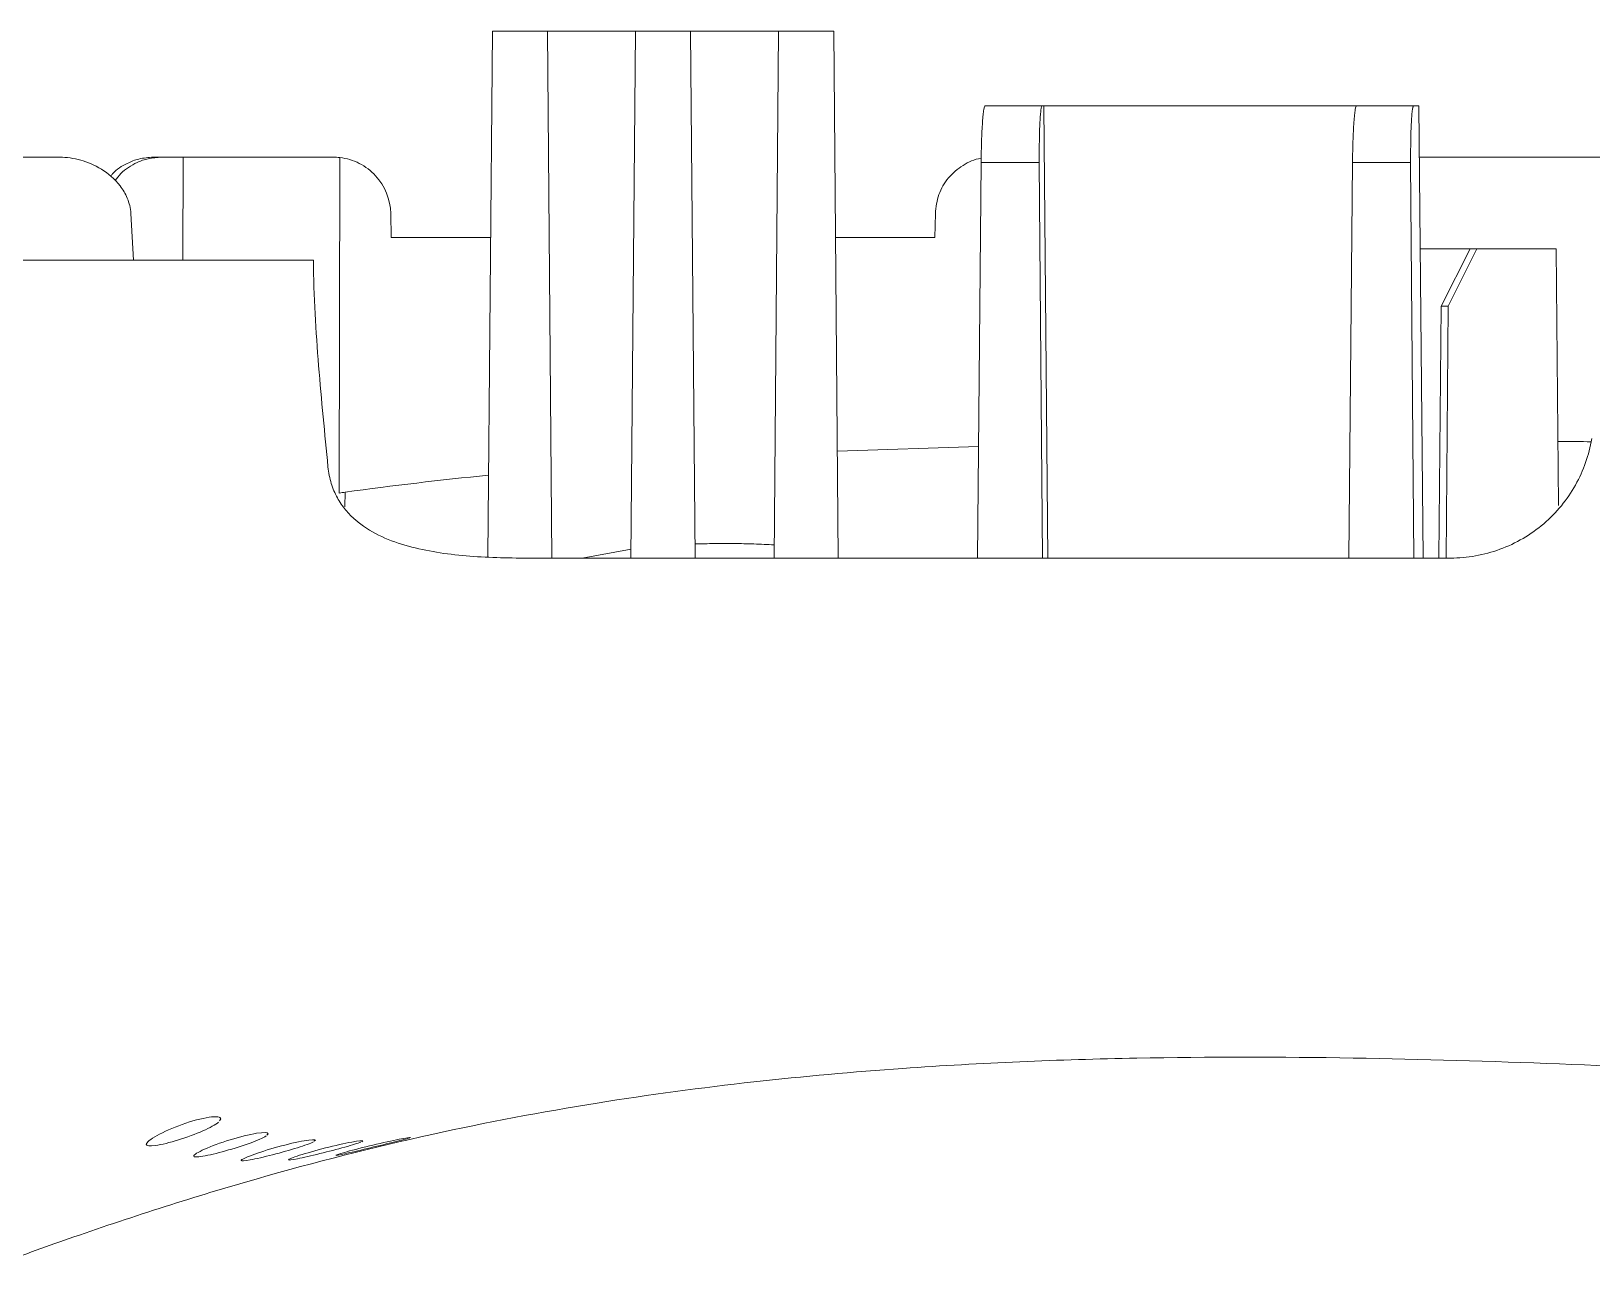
# Model space of a CAD drawing. Header units: inches. Extents: x 1424 to 4050, y 1126 to 1517.
# Drawn here: x 2577.58 to 2604.97, y 1273.28 to 1294.91 of the extents above; entities that cross this region are included whole.
import ezdxf

# ---------------------------------------------------------------- set-up
doc = ezdxf.new("R2010")
doc.units = ezdxf.units.IN
doc.header["$LTSCALE"] = 15

msp = doc.modelspace()

# ---------------------------------------------------------------- linework, layer by layer
at = {"color": 7, "linetype": 'Continuous', "lineweight": 15}
for p, q in [((2585.594, 1285.693), (2585.674, 1294.913)), ((2585.674, 1294.913), (2586.639, 1294.913)), ((2586.639, 1294.913), (2586.719, 1285.667)), ((2586.639, 1294.913), (2588.187, 1294.913)), ((2588.106, 1285.667), (2588.187, 1294.913)), ((2588.187, 1294.913), (2589.153, 1294.913)), ((2589.153, 1294.913), (2589.234, 1285.667)), ((2589.153, 1294.913), (2590.699, 1294.913)), ((2590.619, 1285.667), (2590.699, 1294.913)), ((2591.666, 1294.913), (2590.699, 1294.913)), ((2591.666, 1294.913), (2591.746, 1285.667)), ((2595.327, 1293.606), (2594.324, 1293.606)), ((2595.358, 1293.606), (2595.327, 1293.606)), ((2595.358, 1293.606), (2595.423, 1285.667)), ((2600.844, 1293.606), (2595.358, 1293.606)), ((2601.848, 1293.606), (2600.844, 1293.606)), ((2601.94, 1293.606), (2601.848, 1293.606)), ((2601.94, 1293.606), (2602.014, 1285.667)), ((2579.722, 1292.702), (2579.865, 1292.702)), ((2579.865, 1292.702), (2580.244, 1292.702)), ((2580.239, 1290.893), (2580.244, 1292.702)), ((2582.986, 1286.805), (2582.996, 1292.695)), ((2594.19, 1285.667), (2594.254, 1292.61)), ((2594.254, 1292.61), (2595.275, 1292.61)), ((2595.275, 1292.61), (2595.331, 1285.667)), ((2600.71, 1285.667), (2600.774, 1292.61)), ((2600.774, 1292.61), (2601.795, 1292.61)), ((2601.795, 1292.61), (2601.852, 1285.667)), ((2579.327, 1291.714), (2579.372, 1290.893)), ((2583.889, 1291.714), (2583.896, 1291.295)), ((2593.444, 1291.295), (2593.451, 1291.714)), ((2602.838, 1291.094), (2601.963, 1291.094)), ((2602.838, 1291.094), (2602.331, 1290.089)), ((2602.957, 1291.094), (2602.452, 1290.089)), ((2602.957, 1291.094), (2602.838, 1291.094)), ((2604.348, 1291.094), (2602.957, 1291.094)), ((2604.348, 1291.094), (2604.393, 1286.589)), ((2602.331, 1290.089), (2602.287, 1285.667)), ((2602.452, 1290.089), (2602.331, 1290.089)), ((2602.452, 1290.089), (2602.42, 1285.667)), ((2591.73, 1287.545), (2594.208, 1287.625)), ((2587.252, 1285.667), (2588.108, 1285.823)), ((2580.905, 1275.824), (2580.883, 1275.792)), ((2581.737, 1275.564), (2581.715, 1275.54)), ((2582.57, 1275.45), (2582.548, 1275.433)), ((2583.402, 1275.438), (2583.381, 1275.425)), ((2584.234, 1275.497), (2584.213, 1275.489))]:
    msp.add_line(p, q, dxfattribs=at)
at = {"color": 8, "linetype": 'Continuous', "lineweight": 15}
msp.add_line((2583.082, 1286.568), (2583.092, 1286.823), dxfattribs=at)
at = {"color": 7, "linetype": 'Continuous', "lineweight": 15}
for points, knots in [([(2594.254, 1292.61), (2594.254, 1292.642), (2594.255, 1292.704), (2594.257, 1292.797), (2594.259, 1292.889), (2594.263, 1293.012), (2594.269, 1293.162), (2594.278, 1293.32), (2594.289, 1293.449), (2594.301, 1293.54), (2594.313, 1293.596), (2594.32, 1293.603), (2594.324, 1293.606)], [0, 0, 0, 0, 0.060285, 0.120079, 0.179915, 0.240325, 0.370059, 0.500135, 0.629868, 0.759942, 0.879888, 1, 1, 1, 1]), ([(2595.327, 1293.606), (2595.325, 1293.605), (2595.322, 1293.604), (2595.316, 1293.59), (2595.311, 1293.568), (2595.303, 1293.526), (2595.295, 1293.449), (2595.286, 1293.32), (2595.28, 1293.162), (2595.276, 1292.985), (2595.274, 1292.798), (2595.274, 1292.673), (2595.275, 1292.61)], [0, 0, 0, 0, 0.060283, 0.120075, 0.179908, 0.240316, 0.370048, 0.500123, 0.629857, 0.759934, 0.879883, 1, 1, 1, 1]), ([(2600.774, 1292.61), (2600.775, 1292.642), (2600.775, 1292.704), (2600.777, 1292.797), (2600.779, 1292.889), (2600.783, 1293.012), (2600.789, 1293.162), (2600.798, 1293.32), (2600.809, 1293.449), (2600.821, 1293.54), (2600.833, 1293.596), (2600.841, 1293.603), (2600.844, 1293.606)], [0, 0, 0, 0, 0.060285, 0.120079, 0.179915, 0.240325, 0.370059, 0.500135, 0.629868, 0.759942, 0.879888, 1, 1, 1, 1]), ([(2601.848, 1293.606), (2601.846, 1293.605), (2601.842, 1293.604), (2601.836, 1293.59), (2601.831, 1293.568), (2601.824, 1293.526), (2601.815, 1293.449), (2601.807, 1293.32), (2601.8, 1293.162), (2601.796, 1292.985), (2601.794, 1292.798), (2601.795, 1292.673), (2601.795, 1292.61)], [0, 0, 0, 0, 0.060283, 0.120075, 0.179908, 0.240316, 0.370048, 0.500123, 0.629857, 0.759934, 0.879883, 1, 1, 1, 1]), ([(2576.911, 1292.702), (2576.968, 1292.702), (2577.347, 1292.702), (2577.738, 1292.702), (2578.079, 1292.702)], [0.82507124, 0.82507124, 0.82507124, 0.82507124, 0.83762159, 0.90699671, 0.90699671, 0.90699671, 0.90699671]), ([(2578.079, 1292.702), (2578.202, 1292.702), (2578.325, 1292.684), (2578.569, 1292.616), (2578.692, 1292.564), (2578.929, 1292.418), (2579.044, 1292.323), (2579.188, 1292.134), (2579.232, 1292.062), (2579.299, 1291.899), (2579.322, 1291.809), (2579.327, 1291.714)], [0, 0, 0, 0, 0.25, 0.25, 0.5, 0.5, 0.75, 0.75, 0.875, 0.875, 1, 1, 1, 1]), ([(2579.722, 1292.702), (2579.636, 1292.696), (2579.478, 1292.685), (2579.232, 1292.587), (2579.06, 1292.479), (2578.982, 1292.382), (2578.97, 1292.367)], [0, 0, 0, 0, 0.302463, 0.558648, 0.930758, 1, 1, 1, 1]), ([(2579.051, 1292.291), (2579.083, 1292.333), (2579.187, 1292.466), (2579.392, 1292.598), (2579.64, 1292.687), (2579.787, 1292.697), (2579.865, 1292.702)], [0, 0, 0, 0, 0.168468, 0.532663, 0.753602, 1, 1, 1, 1]), ([(2580.244, 1292.702), (2580.245, 1292.702), (2580.514, 1292.702), (2581.087, 1292.702), (2581.975, 1292.702), (2582.591, 1292.702), (2582.884, 1292.702)], [0.0375661, 0.0375661, 0.0375661, 0.0375661, 0.0390215, 0.336172, 0.6495272, 0.927086, 0.927086, 0.927086, 0.927086]), ([(2582.996, 1292.695), (2583.116, 1292.682), (2583.231, 1292.648), (2583.446, 1292.538), (2583.543, 1292.466), (2583.789, 1292.197), (2583.885, 1291.96), (2583.889, 1291.714)], [0, 0, 0, 0, 0.25, 0.25, 0.5, 0.5, 1, 1, 1, 1]), ([(2593.451, 1291.714), (2593.464, 1291.827), (2593.49, 1292.052), (2593.668, 1292.351), (2593.927, 1292.569), (2594.14, 1292.669), (2594.254, 1292.681), (2594.256, 1292.681)], [0, 0, 0, 0, 0.248743, 0.497476, 0.746479, 0.996066, 1, 1, 1, 1]), ([(2601.948, 1292.702), (2602.606, 1292.702), (2604.317, 1292.702), (2606.003, 1292.702), (2607.02, 1292.702), (2607.036, 1292.702)], [0, 0, 0, 0, 0.380633, 0.989942, 1, 1, 1, 1]), ([(2583.896, 1291.295), (2584.326, 1291.295), (2584.907, 1291.295), (2585.493, 1291.295), (2585.643, 1291.295)], [0.01880529, 0.01880529, 0.01880529, 0.01880529, 0.03226343, 0.03686068, 0.03686068, 0.03686068, 0.03686068]), ([(2591.697, 1291.295), (2591.804, 1291.295), (2592.386, 1291.295), (2592.969, 1291.295), (2593.444, 1291.295)], [0.09801942, 0.09801942, 0.09801942, 0.09801942, 0.10123946, 0.11566634, 0.11566634, 0.11566634, 0.11566634]), ([(2582.532, 1290.893), (2581.375, 1290.893), (2580.313, 1290.893), (2578.343, 1290.893), (2577.434, 1290.893), (2576.575, 1290.893)], [0, 0, 0, 0, 0.5, 0.5, 1, 1, 1, 1]), ([(2582.788, 1287.268), (2582.732, 1287.847), (2582.673, 1288.437), (2582.576, 1289.644), (2582.539, 1290.26), (2582.532, 1290.893)], [0, 0, 0, 0, 0.5, 0.5, 1, 1, 1, 1]), ([(2604.975, 1287.763), (2604.926, 1287.476), (2604.831, 1287.204), (2604.543, 1286.692), (2604.358, 1286.465), (2604.017, 1286.173), (2603.896, 1286.087), (2603.64, 1285.937), (2603.503, 1285.872), (2603.221, 1285.769), (2603.078, 1285.731), (2602.789, 1285.679), (2602.642, 1285.667), (2602.497, 1285.667)], [0, 0, 0, 0, 0.25, 0.25, 0.5, 0.5, 0.625, 0.625, 0.75, 0.75, 0.875, 0.875, 1, 1, 1, 1]), ([(2604.382, 1287.711), (2604.406, 1287.711), (2604.602, 1287.711), (2604.79, 1287.71), (2604.956, 1287.709)], [0, 0, 0, 0, 0.123138, 1, 1, 1, 1]), ([(2586.231, 1285.667), (2585.86, 1285.667), (2585.498, 1285.679), (2584.798, 1285.745), (2584.46, 1285.799), (2583.978, 1285.94), (2583.823, 1285.998), (2583.531, 1286.142), (2583.392, 1286.229), (2583.208, 1286.39), (2583.15, 1286.448), (2583.044, 1286.577), (2582.995, 1286.648), (2582.91, 1286.804), (2582.874, 1286.887), (2582.818, 1287.068), (2582.798, 1287.166), (2582.788, 1287.268)], [0, 0, 0, 0, 0.25, 0.25, 0.5, 0.5, 0.625, 0.625, 0.75, 0.75, 0.8125, 0.8125, 0.875, 0.875, 0.9375, 0.9375, 1, 1, 1, 1]), ([(2582.986, 1286.805), (2583.004, 1286.809), (2583.039, 1286.816), (2583.075, 1286.821), (2583.092, 1286.823)], [0, 0, 0, 0, 0.5009709, 1, 1, 1, 1]), ([(2589.232, 1285.914), (2589.345, 1285.917), (2589.572, 1285.924), (2589.916, 1285.923), (2590.267, 1285.916), (2590.502, 1285.904), (2590.621, 1285.898)], [0, 0, 0, 0, 0.243475, 0.491207, 0.743338, 1, 1, 1, 1]), ([(2602.497, 1285.667), (2599.659, 1285.667), (2596.861, 1285.667), (2592.771, 1285.667), (2591.426, 1285.667), (2588.787, 1285.667), (2587.492, 1285.667), (2586.231, 1285.667)], [0, 0, 0, 0, 0.5, 0.5, 0.75, 0.75, 1, 1, 1, 1]), ([(2577.003, 1273.282), (2577.444, 1273.44), (2578.94, 1273.977), (2581.465, 1274.787), (2584.536, 1275.568), (2587.454, 1276.119), (2590.217, 1276.489), (2593.379, 1276.772), (2596.893, 1276.917), (2600.738, 1276.911), (2604.375, 1276.802), (2607.843, 1276.633), (2611.168, 1276.431), (2615.049, 1276.173), (2619.524, 1275.868), (2624.617, 1275.583), (2629.955, 1275.365), (2635.622, 1275.233), (2641.545, 1275.213), (2647.34, 1275.32), (2651.818, 1275.498), (2655.032, 1275.669), (2657.079, 1275.794), (2659.029, 1275.926), (2660.799, 1276.058), (2662.085, 1276.161), (2662.933, 1276.232), (2663.425, 1276.274), (2663.867, 1276.312), (2664.311, 1276.351), (2664.854, 1276.399), (2665.67, 1276.472), (2666.84, 1276.579), (2668.317, 1276.716), (2669.387, 1276.817), (2669.939, 1276.869)], [0, 0, 0, 0, 0.014942, 0.050726, 0.08419, 0.11544, 0.144875, 0.172774, 0.216553, 0.257273, 0.296265, 0.334078, 0.369944, 0.404892, 0.461036, 0.51567, 0.569858, 0.633046, 0.697521, 0.759473, 0.817694, 0.839914, 0.861611, 0.88278, 0.901918, 0.917957, 0.92373, 0.928968, 0.933675, 0.937854, 0.94321, 0.95127, 0.964522, 0.98169, 1, 1, 1, 1]), ([(2579.598, 1275.379), (2579.598, 1275.411), (2579.671, 1275.469), (2579.903, 1275.597), (2580.064, 1275.669), (2580.397, 1275.788), (2580.572, 1275.835), (2580.764, 1275.862), (2580.817, 1275.864), (2580.887, 1275.854), (2580.905, 1275.842), (2580.905, 1275.824)], [0, 0, 0, 0, 0.25, 0.25, 0.5, 0.5, 0.75, 0.75, 0.875, 0.875, 1, 1, 1, 1]), ([(2580.868, 1275.769), (2580.816, 1275.724), (2580.718, 1275.67), (2580.463, 1275.558), (2580.312, 1275.502), (2580.011, 1275.409), (2579.867, 1275.373), (2579.657, 1275.342), (2579.598, 1275.35), (2579.598, 1275.379)], [0, 0, 0, 0, 0.25, 0.25, 0.5, 0.5, 0.75, 0.75, 1, 1, 1, 1]), ([(2580.431, 1275.173), (2580.431, 1275.195), (2580.504, 1275.24), (2580.74, 1275.346), (2580.904, 1275.407), (2581.237, 1275.509), (2581.41, 1275.552), (2581.662, 1275.591), (2581.737, 1275.588), (2581.737, 1275.564)], [0, 0, 0, 0, 0.25, 0.25, 0.5, 0.5, 0.75, 0.75, 1, 1, 1, 1]), ([(2581.701, 1275.525), (2581.65, 1275.491), (2581.549, 1275.447), (2581.291, 1275.353), (2581.138, 1275.305), (2580.837, 1275.221), (2580.696, 1275.187), (2580.489, 1275.152), (2580.431, 1275.153), (2580.431, 1275.173)], [0, 0, 0, 0, 0.25, 0.25, 0.5, 0.5, 0.75, 0.75, 1, 1, 1, 1]), ([(2581.263, 1275.095), (2581.263, 1275.11), (2581.336, 1275.145), (2581.575, 1275.234), (2581.74, 1275.287), (2582.075, 1275.379), (2582.246, 1275.419), (2582.496, 1275.462), (2582.57, 1275.465), (2582.57, 1275.45)], [0, 0, 0, 0, 0.25, 0.25, 0.5, 0.5, 0.75, 0.75, 1, 1, 1, 1]), ([(2582.534, 1275.422), (2582.483, 1275.396), (2582.381, 1275.36), (2582.121, 1275.279), (2581.966, 1275.235), (2581.667, 1275.157), (2581.525, 1275.124), (2581.322, 1275.086), (2581.263, 1275.081), (2581.263, 1275.095)], [0, 0, 0, 0, 0.25, 0.25, 0.5, 0.5, 0.75, 0.75, 1, 1, 1, 1]), ([(2582.096, 1275.107), (2582.096, 1275.117), (2582.169, 1275.147), (2582.409, 1275.224), (2582.575, 1275.272), (2582.911, 1275.357), (2583.081, 1275.394), (2583.329, 1275.44), (2583.402, 1275.447), (2583.402, 1275.438)], [0, 0, 0, 0, 0.25, 0.25, 0.5, 0.5, 0.75, 0.75, 1, 1, 1, 1]), ([(2583.366, 1275.417), (2583.316, 1275.397), (2583.213, 1275.366), (2582.952, 1275.293), (2582.797, 1275.253), (2582.497, 1275.179), (2582.356, 1275.146), (2582.154, 1275.106), (2582.096, 1275.098), (2582.096, 1275.107)], [0, 0, 0, 0, 0.25, 0.25, 0.5, 0.5, 0.75, 0.75, 1, 1, 1, 1]), ([(2582.928, 1275.186), (2582.928, 1275.188), (2582.945, 1275.195), (2583.012, 1275.217), (2583.061, 1275.232), (2583.242, 1275.282), (2583.41, 1275.326), (2583.746, 1275.405), (2583.915, 1275.442), (2584.162, 1275.491), (2584.234, 1275.501), (2584.234, 1275.497)], [0, 0, 0, 0, 0.125, 0.125, 0.25, 0.25, 0.5, 0.5, 0.75, 0.75, 1, 1, 1, 1]), ([(2584.199, 1275.483), (2584.148, 1275.468), (2584.045, 1275.442), (2583.783, 1275.378), (2583.626, 1275.341), (2583.328, 1275.269), (2583.187, 1275.236), (2582.986, 1275.192), (2582.928, 1275.181), (2582.928, 1275.186)], [0, 0, 0, 0, 0.25, 0.25, 0.5, 0.5, 0.75, 0.75, 1, 1, 1, 1])]:
    msp.add_open_spline(points, degree=3, knots=knots, dxfattribs=at)
for points in [[(2582.884, 1292.702), (2582.922, 1292.702), (2582.959, 1292.7), (2582.996, 1292.695)], [(2583.092, 1286.824), (2583.925, 1286.938), (2584.763, 1287.037), (2585.606, 1287.122)]]:
    msp.add_open_spline(points, degree=3, dxfattribs=at)

doc.saveas('drawing.dxf')
